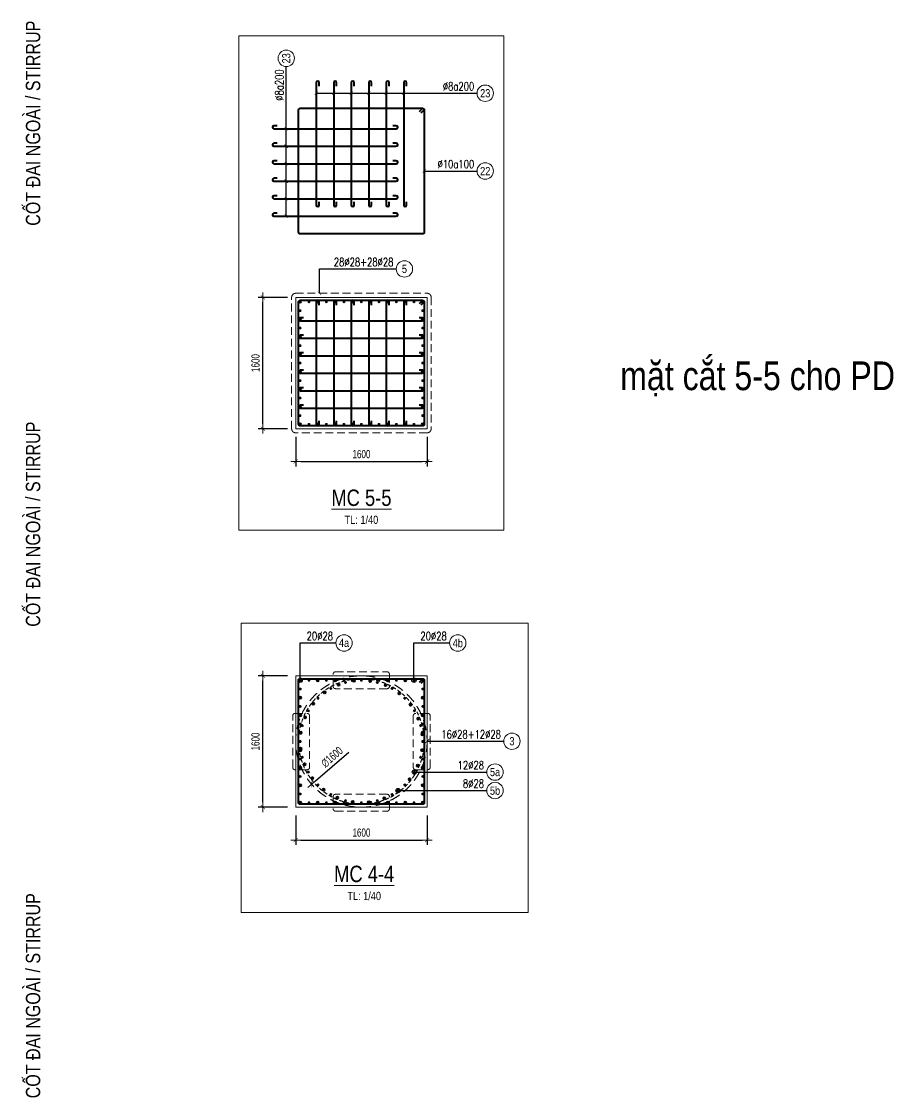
# Model space of a CAD drawing. Header units: millimetres. Extents: x 61878 to 380960, y -19809 to 191918.
# Drawn here: x 177927 to 188549, y 27254 to 40363 of the extents above; entities that cross this region are included whole.
import ezdxf
from ezdxf.enums import TextEntityAlignment as Align

# ---------------------------------------------------------------- set-up
doc = ezdxf.new("R2010")
doc.units = ezdxf.units.MM
doc.linetypes.add('HIDDEN2', pattern=[4.7625, 3.175, -1.5875])
doc.layers.get('0').update_dxf_attribs({"lineweight": 20})
doc.layers.get('Defpoints').update_dxf_attribs({"color": 151, "lineweight": 9})
for name, color, linetype, lineweight in [('NDC_S_CONTINUOUS', 3, 'Continuous', 20), ('NDC_S_DIM', 1, 'Continuous', 15), ('NDC_S_HIDDEN', 8, 'HIDDEN2', 13), ('NDC_S_REBAR', 4, 'Continuous', 35), ('NDC_S_STIRRUP', 4, 'Continuous', 40), ('NDC_S_THIN LINE', 8, 'Continuous', 9), ('NDC_S_VN TEXT', 7, 'Continuous', 20)]:
    doc.layers.add(name, color=color, linetype=linetype, lineweight=lineweight)
doc.styles.add('ARIAL', font='arial.ttf', dxfattribs={"width": 0.8})
doc.styles.add('NDC_DIM', font='', dxfattribs={"width": 0.75})
doc.styles.add('NDC_EN TXT', font='romans.shx', dxfattribs={"width": 0.8})
doc.styles.add('NDC_VIE TXT', font='arial.ttf', dxfattribs={"width": 0.8})
doc.styles.get('NDC_DIM').set_extended_font_data('Dotum')
doc.dimstyles.new('NDC_dim_40', dxfattribs={"dimscale": 40, "dimtxt": 2.5, "dimasz": 1.5, "dimexe": 1.5, "dimexo": 2.5, "dimgap": 1, "dimtad": 1, "dimdec": 0, "dimzin": 0, "dimdsep": 46, "dimtxsty": 'NDC_DIM', "dimblk": 'DIMMARK', "dimcen": 0.09, "dimdle": 1.2, "dimclrd": 1, "dimclre": 1, "dimclrt": 3, "dimadec": 0, "dimazin": 0, "dimtfac": 1, "dimtdec": 0, "dimtix": 1, "dimtofl": 0, "dimtmove": 0, "dimatfit": 3, "dimfxl": 8, "dimfxlon": 1, "dimtolj": 1, "dimtzin": 0, "dimarcsym": 0})

# ---------------------------------------------------------------- blocks, each defined once
blk = doc.blocks.new('kata_block_THEP')
at = {"layer": 'NDC_S_REBAR', "color": 0}
for p, q in [((-0.5, 0), (0.5, 0)), ((-0.35, 0.35), (0.35, -0.35)), ((0.35, 0.35), (-0.35, -0.35)), ((0, 0.5), (0, -0.5))]:
    blk.add_line(p, q, dxfattribs=at)
at = {"layer": 'NDC_S_REBAR', "color": 0, "const_width": 0.0833}
blk.add_lwpolyline([(-0.5, 0, 1), (0.5, 0, 1), (-0.5, 0, 1)], format="xyb", dxfattribs=at)
blk = doc.blocks.new('*U457')
at = {"layer": 'NDC_S_REBAR', "xscale": 28, "yscale": 28, "zscale": 28}
blk.add_blockref('kata_block_THEP', (0, 0), dxfattribs=at)
blk = doc.blocks.new('*U458')
at = {"layer": 'NDC_S_HIDDEN', "color": 0, "linetype": 'ByBlock', "lineweight": -2, "transparency": 16777216}
for p, rotation in [((191615, 4375), 15), ((192001, 4375), 345), ((191281, 4182), 45.00000000000001), ((191435, 4301), 30.00000000000001), ((192181, 4301), 329.9999999999999), ((192336, 4182), 314.9999999999999), ((191162, 4028), 60.00000000000001), ((192454, 4028), 299.9999999999999), ((191088, 3848), 75.00000000000001), ((192529, 3848), 285), ((191062, 3655), 90), ((192554, 3655), 270), ((191088, 3462), 105), ((192529, 3462), 255), ((191162, 3282), 120), ((192454, 3282), 240), ((191281, 3127), 135), ((192336, 3127), 225), ((191435, 3009), 150), ((192181, 3009), 209.9999999999999), ((191615, 2934), 165), ((191808, 2909), 180), ((192001, 2934), 194.9999999999999)]:
    blk.add_blockref('*U457', p, dxfattribs=dict(at, rotation=rotation))
blk.add_blockref('*U457', (191808, 4401), dxfattribs=at)
blk = doc.blocks.new('cham')
at = {"layer": 'NDC_S_REBAR'}
h = blk.add_hatch(color=253, dxfattribs=at)
h.dxf.hatch_style = 1
h.paths.add_polyline_path([(-28, 0, 1), (28, 0, 1)])
at = {"layer": 'NDC_S_REBAR', "color": 253}
blk.add_circle((0, 0), 28, dxfattribs=at)
blk = doc.blocks.new('*U461')
at = {"layer": 'NDC_S_DIM', "xscale": 0.5, "yscale": 0.5, "zscale": 0.5}
blk.add_blockref('cham', (0, 0), dxfattribs=at)
blk = doc.blocks.new('*U462')
at = {"layer": 'NDC_S_DIM', "color": 0, "linetype": 'ByBlock', "lineweight": -2, "transparency": 16777216}
blk.add_blockref('*U461', (0, 0), dxfattribs=at)
blk = doc.blocks.new('*U459')
at = {"layer": 'NDC_S_DIM', "rotation": 338.5616584972}
blk.add_blockref('*U462', (0, 0), dxfattribs=at)
at = {"layer": 'NDC_S_REBAR', "xscale": 28, "yscale": 28, "zscale": 28, "rotation": 342.8759197528643}
blk.add_blockref('kata_block_THEP', (0, 0), dxfattribs=at)
blk = doc.blocks.new('*U460')
at = {"layer": 'NDC_S_HIDDEN', "color": 0, "linetype": 'ByBlock', "lineweight": -2, "transparency": 16777216}
for p, rotation in [((191531, 4347), 29.99999999999998), ((191720, 4395), 15), ((192102, 4341), 344.9999999999999), ((191361, 4252), 45), ((192270, 4241), 330.0000000000001), ((191222, 4116), 60.00000000000001), ((192406, 4102), 315), ((191123, 3948), 74.99999999999999), ((192501, 3932), 299.9999999999999), ((191070, 3761), 90), ((192549, 3743), 285), ((191068, 3566), 105), ((192547, 3549), 269.9999999999999), ((191116, 3377), 120), ((192494, 3361), 255), ((191211, 3208), 135), ((192395, 3194), 240), ((191347, 3068), 150), ((192255, 3058), 225), ((191515, 2969), 165), ((191702, 2916), 180), ((191897, 2914), 194.9999999999999), ((192086, 2962), 210)]:
    blk.add_blockref('*U459', p, dxfattribs=dict(at, rotation=rotation))
blk.add_blockref('*U459', (191915, 4393), dxfattribs=at)
blk = doc.blocks.new('kata_block_TD')
at = {"color": 6, "linetype": 'ByBlock', "lineweight": -2, "style": 'ARIAL', "width": 0.8}
blk.add_attdef('SECTDET2', text='', height=5, dxfattribs=at).set_placement((0, 7.97), align=Align.CENTER)
at = {"color": 0, "linetype": 'ByBlock', "lineweight": -2, "style": 'ARIAL', "width": 0.8}
blk.add_attdef('SECTDET1', text='', height=5, dxfattribs=at).set_placement((0, 1.47), align=Align.CENTER)
at = {"color": 3, "lineweight": 25, "style": 'ARIAL', "width": 0.8}
blk.add_attdef('SSCALE', text='', height=2.5, dxfattribs=at).set_placement((0, -4), align=Align.CENTER)
blk = doc.blocks.new('DIMMARK')
at = {"layer": 'NDC_S_DIM', "color": 1}
blk.add_line((-1.5, 0), (1, 0), dxfattribs=at)
at = {"layer": 'NDC_S_DIM', "color": 2, "const_width": 0.1}
blk.add_lwpolyline([(-0.42, -0.42), (0.42, 0.42)], dxfattribs=at)
blk = doc.blocks.new('*D463')
at = {"layer": 'Defpoints', "color": 0, "ltscale": 70, "transparency": 16777216}
for p in [(181268, 35402), (182868, 35402), (182868, 35002)]:
    blk.add_point(p, dxfattribs=at)
at = {"layer": 'NDC_S_DIM', "color": 1, "lineweight": -2, "ltscale": 70, "transparency": 16777216}
for p, q in [((181268, 35302), (181268, 34942)), ((182868, 35302), (182868, 34942)), ((181328, 35002), (182808, 35002))]:
    blk.add_line(p, q, dxfattribs=at)
at = {"layer": 'NDC_S_DIM', "color": 1, "lineweight": -2, "ltscale": 70, "transparency": 16777216, "xscale": 60, "yscale": 60, "zscale": 60, "rotation": 180}
blk.add_blockref('DIMMARK', (181268, 35002), dxfattribs=at)
at = {"layer": 'NDC_S_DIM', "color": 1, "lineweight": -2, "ltscale": 70, "transparency": 16777216, "xscale": 60, "yscale": 60, "zscale": 60}
blk.add_blockref('DIMMARK', (182868, 35002), dxfattribs=at)
at = {"layer": 'NDC_S_DIM', "color": 3, "ltscale": 70, "transparency": 16777216, "insert": (182068, 35092), "char_height": 100, "attachment_point": 5, "style": 'NDC_DIM'}
blk.add_mtext('\\A1;1600', dxfattribs=at)
blk = doc.blocks.new('*D464')
at = {"layer": 'Defpoints', "color": 0, "ltscale": 70, "transparency": 16777216}
for p in [(180868, 37002), (181268, 37002), (181268, 35402)]:
    blk.add_point(p, dxfattribs=at)
at = {"layer": 'NDC_S_DIM', "color": 1, "lineweight": -2, "ltscale": 70, "transparency": 16777216}
for p, q in [((181168, 37002), (180808, 37002)), ((180868, 35462), (180868, 36942)), ((181168, 35402), (180808, 35402))]:
    blk.add_line(p, q, dxfattribs=at)
at = {"layer": 'NDC_S_DIM', "color": 1, "lineweight": -2, "ltscale": 70, "transparency": 16777216, "xscale": 60, "yscale": 60, "zscale": 60}
for p, rotation in [((180868, 37002), 90), ((180868, 35402), 270)]:
    blk.add_blockref('DIMMARK', p, dxfattribs=dict(at, rotation=rotation))
at = {"layer": 'NDC_S_DIM', "color": 3, "ltscale": 70, "transparency": 16777216, "insert": (180778, 36202), "char_height": 100, "attachment_point": 5, "rotation": 90, "style": 'NDC_DIM'}
blk.add_mtext('\\A1;1600', dxfattribs=at)
blk = doc.blocks.new('*U465')
at = {"layer": 'NDC_S_DIM', "xscale": 0.5, "yscale": 0.5, "zscale": 0.5}
blk.add_blockref('cham', (0, 0), dxfattribs=at)
blk = doc.blocks.new('*U466')
at = {"layer": 'NDC_S_DIM', "color": 0, "linetype": 'ByBlock', "lineweight": -2, "transparency": 16777216}
for p in [(0, 0), (213.2, 0), (426.4, 0), (639.6, 0), (852.8, 0), (1066, 0), (1279.2, 0), (1492.4, 0)]:
    blk.add_blockref('*U465', p, dxfattribs=at)
blk = doc.blocks.new('*U467')
at = {"layer": 'NDC_S_DIM', "xscale": 0.5, "yscale": 0.5, "zscale": 0.5}
blk.add_blockref('cham', (0, 0), dxfattribs=at)
blk = doc.blocks.new('*U468')
at = {"layer": 'NDC_S_DIM', "color": 0, "linetype": 'ByBlock', "lineweight": -2, "transparency": 16777216}
for p in [(0, 0), (213.2, 0), (426.4, 0), (639.6, 0), (852.8, 0), (1066, 0), (1279.2, 0), (1492.4, 0)]:
    blk.add_blockref('*U467', p, dxfattribs=at)
blk = doc.blocks.new('*U469')
at = {"layer": 'NDC_S_DIM', "xscale": 0.5, "yscale": 0.5, "zscale": 0.5}
blk.add_blockref('cham', (0, 0), dxfattribs=at)
blk = doc.blocks.new('*U470')
at = {"layer": 'NDC_S_DIM', "color": 0, "linetype": 'ByBlock', "lineweight": -2, "transparency": 16777216}
for p in [(0, 0), (213.2, 0), (426.4, 0), (639.6, 0), (852.8, 0), (1066, 0)]:
    blk.add_blockref('*U469', p, dxfattribs=at)
blk = doc.blocks.new('*U471')
at = {"layer": 'NDC_S_DIM', "xscale": 0.5, "yscale": 0.5, "zscale": 0.5}
blk.add_blockref('cham', (0, 0), dxfattribs=at)
blk = doc.blocks.new('*U472')
at = {"layer": 'NDC_S_DIM', "color": 0, "linetype": 'ByBlock', "lineweight": -2, "transparency": 16777216}
for p in [(0, 0), (213.2, 0), (426.4, 0), (639.6, 0), (852.8, 0), (1066, 0)]:
    blk.add_blockref('*U471', p, dxfattribs=at)
blk = doc.blocks.new('*U480')
at = {"layer": 'NDC_S_DIM', "xscale": 0.5, "yscale": 0.5, "zscale": 0.5}
blk.add_blockref('cham', (0, 0), dxfattribs=at)
blk = doc.blocks.new('*U481')
at = {"layer": 'NDC_S_DIM', "color": 0, "linetype": 'ByBlock', "lineweight": -2, "transparency": 16777216}
for p in [(0, 0), (213.2, 0), (426.4, 0), (639.6, 0), (852.8, 0), (1066, 0), (1279.2, 0), (1492.4, 0)]:
    blk.add_blockref('*U480', p, dxfattribs=at)
blk = doc.blocks.new('*U474')
at = {"layer": 'NDC_S_DIM', "xscale": 0.5, "yscale": 0.5, "zscale": 0.5}
blk.add_blockref('cham', (0, 0), dxfattribs=at)
blk = doc.blocks.new('*U475')
at = {"layer": 'NDC_S_DIM', "color": 0, "linetype": 'ByBlock', "lineweight": -2, "transparency": 16777216}
for p in [(0, 0), (213.2, 0), (426.4, 0), (639.6, 0), (852.8, 0), (1066, 0), (1279.2, 0), (1492.4, 0)]:
    blk.add_blockref('*U474', p, dxfattribs=at)
blk = doc.blocks.new('*U476')
at = {"layer": 'NDC_S_DIM', "xscale": 0.5, "yscale": 0.5, "zscale": 0.5}
blk.add_blockref('cham', (0, 0), dxfattribs=at)
blk = doc.blocks.new('*U477')
at = {"layer": 'NDC_S_DIM', "color": 0, "linetype": 'ByBlock', "lineweight": -2, "transparency": 16777216}
for p in [(0, 0), (213.2, 0), (426.4, 0), (639.6, 0), (852.8, 0), (1066, 0)]:
    blk.add_blockref('*U476', p, dxfattribs=at)
blk = doc.blocks.new('*U478')
at = {"layer": 'NDC_S_DIM', "xscale": 0.5, "yscale": 0.5, "zscale": 0.5}
blk.add_blockref('cham', (0, 0), dxfattribs=at)
blk = doc.blocks.new('*U479')
at = {"layer": 'NDC_S_DIM', "color": 0, "linetype": 'ByBlock', "lineweight": -2, "transparency": 16777216}
for p in [(0, 0), (213.2, 0), (426.4, 0), (639.6, 0), (852.8, 0), (1066, 0)]:
    blk.add_blockref('*U478', p, dxfattribs=at)
blk = doc.blocks.new('CT4')
at = {"layer": 'NDC_S_CONTINUOUS', "ltscale": 70}
blk.add_lwpolyline([(184082, 30727), (185682, 30727), (185682, 32327), (184082, 32327), (184082, 30727)], dxfattribs=at)
at = {"layer": 'NDC_S_STIRRUP', "ltscale": 70}
blk.add_lwpolyline([(185588, 32252), (185628, 32292, -0.414214), (185647, 32273), (185647, 30781, -0.414214), (185628, 30762), (184136, 30762, -0.414214), (184117, 30781), (184117, 32273, -0.414214), (184136, 32292), (185628, 32292, -0.414214), (185647, 32273), (185607, 32233)], format="xyb", dxfattribs=at)
at = {"layer": 'NDC_S_DIM'}
for name, p in [('*U481', (184136, 32273)), ('*U475', (184136, 30781))]:
    blk.add_blockref(name, p, dxfattribs=at)
at = {"layer": 'NDC_S_DIM', "rotation": 90}
for name, p in [('*U477', (184136, 30994)), ('*U479', (185628, 30994))]:
    blk.add_blockref(name, p, dxfattribs=at)
at = {"layer": 'NDC_S_REBAR', "ltscale": 70, "xscale": 28, "yscale": 28, "zscale": 28}
for p in [(184136, 32273), (184242, 32273), (184349, 32273), (184456, 32273), (184562, 32273), (184669, 32273), (184775, 32273), (184882, 32273), (184988, 32273), (185095, 32273), (185202, 32273), (185308, 32273), (185415, 32273), (185521, 32273), (185628, 32273), (184136, 32167), (185628, 32167), (184136, 32060), (185628, 32060), (184136, 31954), (184136, 31847), (185628, 31954), (185628, 31847), (184136, 31740), (185628, 31740), (184136, 31634), (185628, 31634), (184136, 31527), (185628, 31527), (184136, 31421), (185628, 31421), (184136, 31314), (184136, 31208), (185628, 31314), (185628, 31208), (184136, 31101), (185628, 31101), (184136, 30994), (185628, 30994), (184136, 30888), (185628, 30888), (184136, 30781), (184242, 30781), (184349, 30781), (184456, 30781), (184562, 30781), (184669, 30781), (184775, 30781), (184882, 30781), (184988, 30781), (185095, 30781), (185202, 30781), (185308, 30781), (185415, 30781), (185521, 30781), (185628, 30781)]:
    blk.add_blockref('kata_block_THEP', p, dxfattribs=at)
blk = doc.blocks.new('*D482')
at = {"layer": 'Defpoints', "color": 0, "ltscale": 70, "transparency": 16777216}
for p in [(181268, 30791), (182868, 30791), (182868, 30391)]:
    blk.add_point(p, dxfattribs=at)
at = {"layer": 'NDC_S_DIM', "color": 1, "lineweight": -2, "ltscale": 70, "transparency": 16777216}
for p, q in [((181268, 30691), (181268, 30331)), ((182868, 30691), (182868, 30331)), ((181328, 30391), (182808, 30391))]:
    blk.add_line(p, q, dxfattribs=at)
at = {"layer": 'NDC_S_DIM', "color": 1, "lineweight": -2, "ltscale": 70, "transparency": 16777216, "xscale": 60, "yscale": 60, "zscale": 60, "rotation": 180}
blk.add_blockref('DIMMARK', (181268, 30391), dxfattribs=at)
at = {"layer": 'NDC_S_DIM', "color": 1, "lineweight": -2, "ltscale": 70, "transparency": 16777216, "xscale": 60, "yscale": 60, "zscale": 60}
blk.add_blockref('DIMMARK', (182868, 30391), dxfattribs=at)
at = {"layer": 'NDC_S_DIM', "color": 3, "ltscale": 70, "transparency": 16777216, "insert": (182068, 30481), "char_height": 100, "attachment_point": 5, "style": 'NDC_DIM'}
blk.add_mtext('\\A1;1600', dxfattribs=at)
blk = doc.blocks.new('*D483')
at = {"layer": 'Defpoints', "color": 0, "ltscale": 70, "transparency": 16777216}
for p in [(180868, 32391), (181268, 32391), (181268, 30791)]:
    blk.add_point(p, dxfattribs=at)
at = {"layer": 'NDC_S_DIM', "color": 1, "lineweight": -2, "ltscale": 70, "transparency": 16777216}
for p, q in [((181168, 32391), (180808, 32391)), ((180868, 30851), (180868, 32331)), ((181168, 30791), (180808, 30791))]:
    blk.add_line(p, q, dxfattribs=at)
at = {"layer": 'NDC_S_DIM', "color": 1, "lineweight": -2, "ltscale": 70, "transparency": 16777216, "xscale": 60, "yscale": 60, "zscale": 60}
for p, rotation in [((180868, 32391), 90), ((180868, 30791), 270)]:
    blk.add_blockref('DIMMARK', p, dxfattribs=dict(at, rotation=rotation))
at = {"layer": 'NDC_S_DIM', "color": 3, "ltscale": 70, "transparency": 16777216, "insert": (180778, 31591), "char_height": 100, "attachment_point": 5, "rotation": 90, "style": 'NDC_DIM'}
blk.add_mtext('\\A1;1600', dxfattribs=at)
blk = doc.blocks.new('*U11')
blk.add_circle((2.5, 0), 2.5)
at = {"layer": 'NDC_S_VN TEXT', "color": 3, "style": 'NDC_EN TXT', "width": 0.75}
blk.add_attdef('DK2', text='', height=2.5, dxfattribs=at).set_placement((-0.85, 0.85), align=Align.RIGHT)
at = {"layer": 'NDC_S_VN TEXT', "color": 7, "style": 'ARIAL', "width": 0.8}
blk.add_attdef('SH3', text='', height=2.5, dxfattribs=at).set_placement((2.5, 0), align=Align.MIDDLE)
blk = doc.blocks.new('*D655')
at = {"layer": 'Defpoints', "color": 0, "ltscale": 40, "transparency": 16777216}
for p in [(182675, 32113), (181461, 31070)]:
    blk.add_point(p, dxfattribs=at)
at = {"layer": 'NDC_S_VN TEXT', "color": 1, "lineweight": -2, "ltscale": 40, "transparency": 16777216}
blk.add_line((181914, 31459), (181507, 31109), dxfattribs=at)
at = {"layer": 'NDC_S_VN TEXT', "color": 1, "lineweight": -2, "ltscale": 40, "transparency": 16777216, "xscale": 60, "yscale": 60, "zscale": 60, "rotation": 220.6767400168697}
blk.add_blockref('DIMMARK', (181461, 31070), dxfattribs=at)
at = {"layer": 'NDC_S_VN TEXT', "color": 3, "ltscale": 40, "transparency": 16777216, "insert": (181710, 31402), "char_height": 100, "attachment_point": 5, "rotation": 40.6767, "style": 'NDC_DIM'}
blk.add_mtext('\\A1;∅1600', dxfattribs=at)

msp = doc.modelspace()

# ---------------------------------------------------------------- linework, layer by layer
at = {"layer": 'Defpoints', "ltscale": 40}
for points in [[(180572.5, 40188.4), (183803.2, 40188.4), (183803.2, 34167.7), (180572.5, 34167.7)], [(180601.8, 33034.9), (184100, 33034.9), (184100, 29509.4), (180601.8, 29509.4)]]:
    msp.add_lwpolyline(points, close=True, dxfattribs=at)
at = {"layer": 'NDC_S_CONTINUOUS', "ltscale": 70}
msp.add_lwpolyline([(181267.8, 35402.1), (182867.8, 35402.1), (182867.8, 37002.1), (181267.8, 37002.1), (181267.8, 35402.1)], dxfattribs=at)
at = {"layer": 'NDC_S_HIDDEN', "ltscale": 30}
msp.add_lwpolyline([(181217.8, 35402.1), (181217.8, 37002.1, -0.4142136), (181267.8, 37052.1), (182867.8, 37052.1, -0.4142136), (182917.8, 37002.1), (182917.8, 35402.1, -0.4142136), (182867.8, 35352.1), (181267.8, 35352.1, -0.4142136), (181217.8, 35402.1)], format="xyb", dxfattribs=at)
for points in [[(181753.2, 32440.7), (182379.2, 32440.7, -0.4142136), (182409.2, 32410.7), (182409.2, 32264.6, -0.4142136), (182379.2, 32234.6), (181753.2, 32234.6, -0.4142136), (181723.2, 32264.6), (181723.2, 32410.7, -0.4142136)], [(181230.3, 31277.3), (181230.3, 31903.3, -0.4142136), (181260.3, 31933.3), (181406.4, 31933.3, -0.4142136), (181436.4, 31903.3), (181436.4, 31277.3, -0.4142136), (181406.4, 31247.3), (181260.3, 31247.3, -0.4142136)], [(182905.3, 31277.3), (182905.3, 31903.3, 0.4142136), (182875.3, 31933.3), (182729.2, 31933.3, 0.4142136), (182699.2, 31903.3), (182699.2, 31277.3, 0.4142136), (182729.2, 31247.3), (182875.3, 31247.3, 0.4142136)], [(181753.2, 30741.8), (182379.2, 30741.8, 0.4142136), (182409.2, 30771.8), (182409.2, 30917.9, 0.4142136), (182379.2, 30947.9), (181753.2, 30947.9, 0.4142136), (181723.2, 30917.9), (181723.2, 30771.8, 0.4142136)]]:
    msp.add_lwpolyline(points, format="xyb", close=True, dxfattribs=at)
at = {"layer": 'NDC_S_HIDDEN', "ltscale": 40}
msp.add_circle((182067.8, 31591.3), 800, dxfattribs=at)
at = {"layer": 'NDC_S_HIDDEN', "ltscale": 15}
msp.add_circle((182067.8, 31591.3), 765, dxfattribs=at)
at = {"layer": 'NDC_S_STIRRUP', "ltscale": 70}
for points in [[(181552.9, 39575.8), (181552.9, 39617.8, 1), (181516.9, 39617.8), (181516.9, 38125.8, 1), (181552.9, 38125.8), (181552.9, 38167.8)], [(181766.1, 39575.8), (181766.1, 39617.8, 1), (181730.1, 39617.8), (181730.1, 38125.8, 1), (181766.1, 38125.8), (181766.1, 38167.8)], [(181979.2, 39575.8), (181979.2, 39617.8, 1), (181943.2, 39617.8), (181943.2, 38125.8, 1), (181979.2, 38125.8), (181979.2, 38167.8)], [(182192.4, 39575.8), (182192.4, 39617.8, 1), (182156.4, 39617.8), (182156.4, 38125.8, 1), (182192.4, 38125.8), (182192.4, 38167.8)], [(182405.5, 39575.8), (182405.5, 39617.8, 1), (182369.5, 39617.8), (182369.5, 38125.8, 1), (182405.5, 38125.8), (182405.5, 38167.8)], [(182618.6, 39575.8), (182618.6, 39617.8, 1), (182582.6, 39617.8), (182582.6, 38125.8, 1), (182618.6, 38125.8), (182618.6, 38167.8)], [(182773.8, 39266.7), (182813.8, 39306.7, -0.4142136), (182832.8, 39287.7), (182832.8, 37795.7, -0.4142136), (182813.8, 37776.7), (181321.8, 37776.7, -0.4142136), (181302.8, 37795.7), (181302.8, 39287.7, -0.4142136), (181321.8, 39306.7), (182813.8, 39306.7, -0.4142136), (182832.8, 39287.7), (182792.8, 39247.7)], [(181043, 39092.5), (181001, 39092.5, 1), (181001, 39056.5), (182493, 39056.5, 1), (182493, 39092.5), (182451, 39092.5)], [(181043, 38879.4), (181001, 38879.4, 1), (181001, 38843.4), (182493, 38843.4, 1), (182493, 38879.4), (182451, 38879.4)], [(181043, 38666.3), (181001, 38666.3, 1), (181001, 38630.3), (182493, 38630.3, 1), (182493, 38666.3), (182451, 38666.3)], [(181043, 38453.1), (181001, 38453.1, 1), (181001, 38417.1), (182493, 38417.1, 1), (182493, 38453.1), (182451, 38453.1)], [(181043, 38240), (181001, 38240, 1), (181001, 38204), (182493, 38204, 1), (182493, 38240), (182451, 38240)], [(181043, 38026.8), (181001, 38026.8, 1), (181001, 37990.8), (182493, 37990.8, 1), (182493, 38026.8), (182451, 38026.8)], [(182773.8, 36927.1), (182813.8, 36967.1, -0.4142136), (182832.8, 36948.1), (182832.8, 35456.1, -0.4142136), (182813.8, 35437.1), (181321.8, 35437.1, -0.4142136), (181302.8, 35456.1), (181302.8, 36948.1, -0.4142136), (181321.8, 36967.1), (182813.8, 36967.1, -0.4142136), (182832.8, 36948.1), (182792.8, 36908.1)], [(181552.9, 36906.1), (181552.9, 36948.1, 1), (181516.9, 36948.1), (181516.9, 35456.1, 1), (181552.9, 35456.1), (181552.9, 35498.1)], [(181766.1, 36906.1), (181766.1, 36948.1, 1), (181730.1, 36948.1), (181730.1, 35456.1, 1), (181766.1, 35456.1), (181766.1, 35498.1)], [(181979.2, 36906.1), (181979.2, 36948.1, 1), (181943.2, 36948.1), (181943.2, 35456.1, 1), (181979.2, 35456.1), (181979.2, 35498.1)], [(182192.4, 36906.1), (182192.4, 36948.1, 1), (182156.4, 36948.1), (182156.4, 35456.1, 1), (182192.4, 35456.1), (182192.4, 35498.1)], [(182405.5, 36906.1), (182405.5, 36948.1, 1), (182369.5, 36948.1), (182369.5, 35456.1, 1), (182405.5, 35456.1), (182405.5, 35498.1)], [(182618.6, 36906.1), (182618.6, 36948.1, 1), (182582.6, 36948.1), (182582.6, 35456.1, 1), (182618.6, 35456.1), (182618.6, 35498.1)], [(181363.8, 36752.9), (181321.8, 36752.9, 1), (181321.8, 36716.9), (182813.8, 36716.9, 1), (182813.8, 36752.9), (182771.8, 36752.9)], [(181363.8, 36539.8), (181321.8, 36539.8, 1), (181321.8, 36503.8), (182813.8, 36503.8, 1), (182813.8, 36539.8), (182771.8, 36539.8)], [(181363.8, 36326.7), (181321.8, 36326.7, 1), (181321.8, 36290.7), (182813.8, 36290.7, 1), (182813.8, 36326.7), (182771.8, 36326.7)], [(181363.8, 36113.5), (181321.8, 36113.5, 1), (181321.8, 36077.5), (182813.8, 36077.5, 1), (182813.8, 36113.5), (182771.8, 36113.5)], [(181363.8, 35900.4), (181321.8, 35900.4, 1), (181321.8, 35864.4), (182813.8, 35864.4, 1), (182813.8, 35900.4), (182771.8, 35900.4)], [(181363.8, 35687.2), (181321.8, 35687.2, 1), (181321.8, 35651.2), (182813.8, 35651.2, 1), (182813.8, 35687.2), (182771.8, 35687.2)]]:
    msp.add_lwpolyline(points, format="xyb", dxfattribs=at)

# ---------------------------------------------------------------- block references
at = {"layer": 'NDC_S_DIM'}
for name, p in [('*U466', (181321.8, 36948.1)), ('*U468', (181321.8, 35456.1))]:
    msp.add_blockref(name, p, dxfattribs=at)
at = {"layer": 'NDC_S_DIM', "rotation": 90}
for name, p in [('*U470', (181321.8, 35669.2)), ('*U472', (182813.8, 35669.2))]:
    msp.add_blockref(name, p, dxfattribs=at)
at = {"layer": 'NDC_S_HIDDEN'}
for name, p in [('CT4', (-2814, 63.9)), ('*U460', (-9740.6, 27936.5)), ('*U458', (-9740.6, 27936.5))]:
    msp.add_blockref(name, p, dxfattribs=at)
at = {"layer": 'NDC_S_REBAR', "ltscale": 70, "xscale": 28, "yscale": 28, "zscale": 28}
for p in [(181321.8, 36948.1), (181321.8, 36841.5), (181428.4, 36948.1), (181534.9, 36948.1), (181641.5, 36948.1), (181748.1, 36948.1), (181854.6, 36948.1), (181961.2, 36948.1), (182067.8, 36948.1), (182174.4, 36948.1), (182280.9, 36948.1), (182387.5, 36948.1), (182494.1, 36948.1), (182600.6, 36948.1), (182707.2, 36948.1), (182813.8, 36948.1), (182813.8, 36841.5), (181321.8, 36734.9), (182813.8, 36734.9), (181321.8, 36628.4), (182813.8, 36628.4), (181321.8, 36521.8), (182813.8, 36521.8), (181321.8, 36415.2), (181321.8, 36308.7), (182813.8, 36415.2), (182813.8, 36308.7), (181321.8, 36202.1), (182813.8, 36202.1), (181321.8, 36095.5), (182813.8, 36095.5), (181321.8, 35988.9), (182813.8, 35988.9), (181321.8, 35882.4), (181321.8, 35775.8), (182813.8, 35882.4), (182813.8, 35775.8), (181321.8, 35669.2), (182813.8, 35669.2), (181321.8, 35562.7), (182813.8, 35562.7), (181321.8, 35456.1), (181428.4, 35456.1), (181534.9, 35456.1), (181641.5, 35456.1), (181748.1, 35456.1), (181854.6, 35456.1), (181961.2, 35456.1), (182067.8, 35456.1), (182174.4, 35456.1), (182280.9, 35456.1), (182387.5, 35456.1), (182494.1, 35456.1), (182600.6, 35456.1), (182707.2, 35456.1), (182813.8, 35456.1)]:
    msp.add_blockref('kata_block_THEP', p, dxfattribs=at)
at = {"layer": 'NDC_S_THIN LINE', "xscale": 40, "yscale": 40, "zscale": 40, "rotation": 90}
msp.add_blockref('*U11', (181152, 39814.6), dxfattribs=at).add_auto_attribs({'SH3': '23', 'DK2': '%%c8a200'})
at = {"layer": 'NDC_S_THIN LINE', "xscale": 40, "yscale": 40, "zscale": 40}
for p, values in [((183475.9, 39489.4), {'SH3': '23', 'DK2': '%%c8a200'}), ((183475.9, 38541.7), {'SH3': '22', 'DK2': '%%c10a100'}), ((182491.9, 37348.5), {'SH3': '5', 'DK2': '28%%c28+28%%c28'}), ((181756.2, 32791.7), {'SH3': '4a', 'DK2': '20%%c28'}), ((183141.6, 32791.7), {'SH3': '4b', 'DK2': '20%%c28'}), ((183801.4, 31594.4), {'SH3': '3', 'DK2': '16%%c28+12%%c28'}), ((183595.3, 31218.3), {'SH3': '5a', 'DK2': '12%%c28'}), ((183595.3, 30994), {'SH3': '5b', 'DK2': '8%%c28'})]:
    msp.add_blockref('*U11', p, dxfattribs=at).add_auto_attribs(values)
at = {"layer": 'NDC_S_VN TEXT', "ltscale": 70}
ref = msp.add_blockref('kata_block_TD', (182067.8, 34402.1), dxfattribs=dict(at, xscale=40, yscale=40, zscale=40))
ref.add_attrib('SECTDET1', '%%uMC 5-5', dxfattribs={"layer": '0', "color": 0, "linetype": 'ByBlock', "lineweight": -2, "height": 200, "style": 'ARIAL', "width": 0.8}).set_placement((182067.8, 34460.9), align=Align.CENTER)
ref.add_attrib('SSCALE', 'TL: 1/40', dxfattribs={"layer": '0', "color": 3, "lineweight": 25, "height": 100, "style": 'ARIAL', "width": 0.8}).set_placement((182067.8, 34242.1), align=Align.CENTER)
ref = msp.add_blockref('kata_block_TD', (182101.7, 29819.3), dxfattribs=dict(at, xscale=40, yscale=40, zscale=40))
ref.add_attrib('SECTDET1', '%%uMC 4-4', dxfattribs={"layer": '0', "color": 0, "linetype": 'ByBlock', "lineweight": -2, "height": 200, "style": 'ARIAL', "width": 0.8}).set_placement((182101.7, 29878.1), align=Align.CENTER)
ref.add_attrib('SSCALE', 'TL: 1/40', dxfattribs={"layer": '0', "color": 3, "lineweight": 25, "height": 100, "style": 'ARIAL', "width": 0.8}).set_placement((182101.7, 29659.3), align=Align.CENTER)

# ---------------------------------------------------------------- texts
at = {"layer": 'NDC_S_VN TEXT', "style": 'NDC_VIE TXT', "width": 0.8}
for p in [(178067.8, 37874.3), (178067.8, 32989.3), (178067.8, 27244.2)]:
    msp.add_text('CỐT ĐAI NGOÀI / STIRRUP', height=175, rotation=90, dxfattribs=at).set_placement(p, align=Align.MIDDLE_LEFT)
msp.add_text('mặt cắt 5-5 cho PD', height=350, dxfattribs=at).set_placement((185220, 36046.9), align=Align.MIDDLE_LEFT)

# ---------------------------------------------------------------- dimensions: what is measured, and where the dimension line sits
at = {"layer": 'NDC_S_DIM', "ltscale": 70}
for base, p1, p2, picture, middle in [((180867.8, 37002.1), (181267.8, 35402.1), (181267.8, 37002.1), '*D464', (180777.7, 36202.1)), ((180867.8, 32391.3), (181267.8, 30791.3), (181267.8, 32391.3), '*D483', (180777.7, 31591.3))]:
    dim = msp.add_linear_dim(base=base, p1=p1, p2=p2, angle=270, dimstyle='NDC_dim_40', dxfattribs=at)
    dim.commit()
    dim.dimension.update_dxf_attribs({"geometry": picture, "text_midpoint": middle})
for base, p1, p2, picture, middle in [((182867.8, 35002.1), (181267.8, 35402.1), (182867.8, 35402.1), '*D463', (182067.8, 35092.1)), ((182867.8, 30391.3), (181267.8, 30791.3), (182867.8, 30791.3), '*D482', (182067.8, 30481.3))]:
    dim = msp.add_linear_dim(base=base, p1=p1, p2=p2, dimstyle='NDC_dim_40', dxfattribs=at)
    dim.commit()
    dim.dimension.update_dxf_attribs({"geometry": picture, "text_midpoint": middle})
at = {"layer": 'NDC_S_VN TEXT', "ltscale": 40}
dim = msp.add_diameter_dim_2p(p1=(182674.5, 32112.7), p2=(181461.1, 31069.8), dimstyle='NDC_dim_40', dxfattribs=at)
dim.commit()
dim.dimension.update_dxf_attribs({"geometry": '*D655', "text_midpoint": (181768.4, 31333.9), "dimtype": 163})

# ---------------------------------------------------------------- leaders
at = {"layer": 'NDC_S_DIM', "ltscale": 70}
for points, override in [([(181321.8, 32337.5), (181321.8, 32791.7), (181756.2, 32791.7)], {"dimasz": 1.3, "dimtad": 0, "dimldrblk": 'DotBlank'}), ([(182707.2, 32337.5), (182707.2, 32791.7), (183141.6, 32791.7)], {"dimasz": 1.3, "dimtad": 0, "dimldrblk": 'DotBlank'}), ([(182867.8, 31594.4), (183801.4, 31594.4)], {"dimtad": 0, "dimldrblk": 'ARCHTICK'}), ([(182713.8, 31218.3), (183595.3, 31218.3)], {"dimasz": 1.3, "dimtad": 0, "dimldrblk": 'DotBlank'}), ([(182514.8, 30994), (183595.3, 30994)], {"dimasz": 1.3, "dimtad": 0, "dimldrblk": 'DotBlank'})]:
    msp.add_leader(points, dimstyle='NDC_dim_40', override=override, dxfattribs=at)
at = {"layer": 'NDC_S_THIN LINE'}
for points in [[(181152, 37990.8), (181152, 39814.6)], [(181152, 38204), (181152, 39814.6)], [(181152, 38417.1), (181152, 39814.6)], [(181152, 38630.3), (181152, 39814.6)], [(181152, 38843.4), (181152, 39814.6)], [(181152, 39056.5), (181152, 39814.6)], [(181516.9, 39489.4), (183475.9, 39489.4)], [(181730.1, 39489.4), (183475.9, 39489.4)], [(181943.2, 39489.4), (183475.9, 39489.4)], [(182156.4, 39489.4), (183475.9, 39489.4)], [(182369.5, 39489.4), (183475.9, 39489.4)], [(182582.6, 39489.4), (183475.9, 39489.4)], [(182832.8, 38541.7), (183475.9, 38541.7)], [(181557.9, 37052.1), (181557.9, 37348.5), (182491.9, 37348.5)]]:
    msp.add_leader(points, dimstyle='NDC_dim_40', override={"dimasz": 1, "dimldrblk": 'ARCHTICK'}, dxfattribs=at)

doc.saveas('drawing.dxf')
